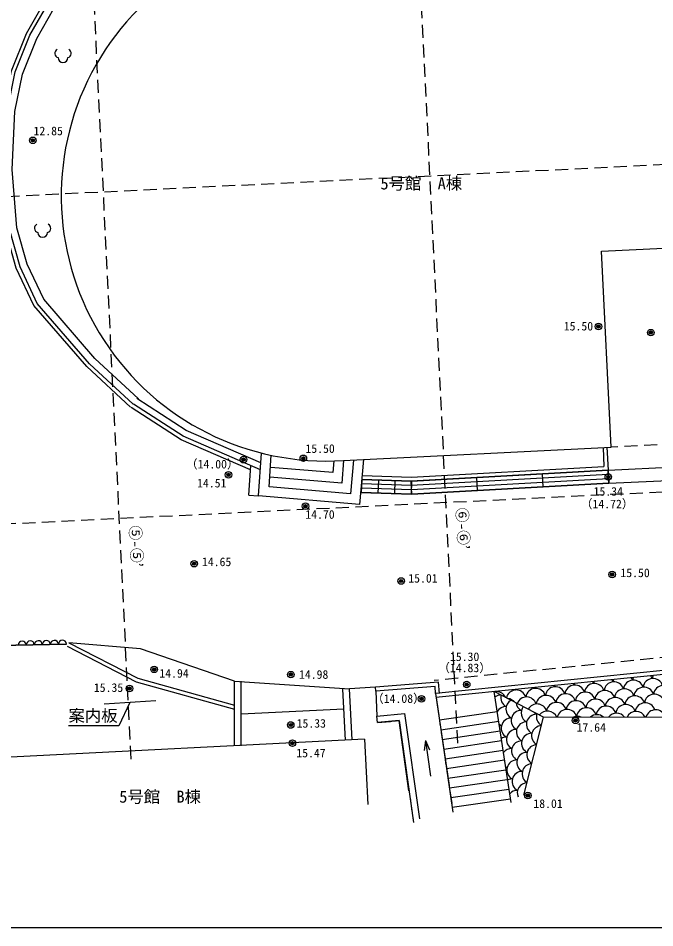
# Model space of a CAD drawing. Units: millimetres on the paper. Extents: x -297 to 277, y -210 to 190.
# Drawn here: x -8.6 to 88.8, y -210 to -70.9 of the extents above; entities that cross this region are included whole.
import ezdxf
from ezdxf.enums import TextEntityAlignment as Align

# ---------------------------------------------------------------- set-up
doc = ezdxf.new("R2010")
doc.units = ezdxf.units.MM
doc.header["$PDMODE"] = 32
doc.header["$PDSIZE"] = 1
doc.linetypes.add('DASHED2', pattern=[3, 2, -1])
for name, color, linetype in [('0-0_2001', 4, 'Continuous'), ('0-1_2003', 4, 'Continuous'), ('0-2_2004', 4, 'DASHED2'), ('0-4_11215', 4, 'Continuous')]:
    doc.layers.add(name, color=color, linetype=linetype)
doc.styles.add('ＭＳ ゴシック', font='')
doc.styles.get('ＭＳ ゴシック').set_extended_font_data('MS Gothic')

msp = doc.modelspace()

# ---------------------------------------------------------------- linework, layer by layer
at = {"layer": '0-0_2001', "linetype": 'DASHED2'}
for p, q in [((101.128, -135.539), (82.135, -136.476)), ((55.257, -174.188), (57.923, -192.295))]:
    msp.add_line(p, q, dxfattribs=at)
at = {"layer": '0-0_2001'}
for p, q in [((80.869, -136.54), (81.015, -139.447)), ((81.469, -136.51), (81.644, -140.013)), ((26.703, -143.832), (27.023, -139.312)), ((81.644, -140.013), (51.52, -141.677)), ((81.644, -140.013), (81.755, -142.01)), ((81.755, -142.01), (81.644, -140.013)), ((81.657, -140.012), (98.535, -139.189)), ((43.966, -141.432), (43.903, -143.431)), ((51.606, -141.673), (43.966, -141.432)), ((46.513, -141.512), (46.45, -143.511)), ((49.06, -141.592), (48.997, -143.591)), ((51.63, -143.674), (51.52, -141.677)), ((51.606, -141.673), (51.543, -143.672)), ((81.681, -140.679), (51.557, -142.343)), ((81.718, -141.344), (51.593, -143.009)), ((61.672, -143.119), (61.561, -141.123)), ((71.713, -142.565), (71.603, -140.568)), ((81.755, -142.01), (99.331, -141.153)), ((51.564, -143.005), (43.924, -142.764)), ((51.585, -142.339), (43.945, -142.098)), ((81.755, -142.01), (51.63, -143.674)), ((26.703, -143.832), (28.199, -143.938)), ((51.543, -143.672), (43.903, -143.431)), ((24.516, -172.266), (42.096, -173.427)), ((25.537, -182.151), (25.516, -172.264)), ((41.498, -181.282), (41.097, -173.478)), ((42.497, -181.23), (42.096, -173.427)), ((66.811, -190.827), (64.246, -173.881)), ((71.784, -177.778), (64.246, -173.881)), ((55.257, -174.188), (57.321, -188.211)), ((55.344, -174.782), (57.923, -192.295)), ((12.506, -175.293), (4.57, -175.78)), ((41.254, -176.538), (25.527, -177.346)), ((55.85, -178.216), (64.705, -176.912)), ((56.068, -179.7), (64.923, -178.396)), ((56.287, -181.184), (65.142, -179.88)), ((44.385, -181.133), (-23.195, -184.605)), ((44.385, -181.133), (44.898, -191.12)), ((53.736, -181.335), (53.536, -182.875)), ((53.736, -181.335), (54.466, -186.812)), ((53.736, -181.335), (54.332, -182.769)), ((56.505, -182.668), (65.36, -181.364)), ((56.724, -184.152), (65.579, -182.848)), ((56.942, -185.636), (65.797, -184.332)), ((57.161, -187.12), (66.016, -185.816)), ((57.379, -188.604), (66.234, -187.3)), ((57.598, -190.088), (66.453, -188.784)), ((57.816, -191.572), (66.725, -190.26))]:
    msp.add_line(p, q, dxfattribs=at)
at = {"layer": '0-0_2001', "color": 2}
msp.add_lwpolyline([(-297, 190), (277, 190), (277, -210), (-297, -210)], close=True, dxfattribs=at)
at = {"layer": '0-0_2001'}
for points in [[(41.186, -138.533), (82.135, -136.476), (80.616, -106.529), (99.699, -105.575), (97.892, -68.483)], [(28.557, -138.887), (17.14, -133.937), (9.599, -129.061)], [(26.978, -139.946), (16.383, -135.352), (8.73, -130.404)], [(28.482, -139.944), (16.667, -134.821), (9.056, -129.9)], [(44.224, -138.38), (43.644, -145.247), (28.199, -143.938), (28.663, -137.392)], [(42.712, -138.456), (42.276, -143.625), (29.8, -142.568), (30.142, -137.735)], [(41.2, -138.532), (40.907, -142.004), (29.927, -141.074)], [(39.689, -138.602), (39.539, -140.383), (30.053, -139.579)], [(43.966, -141.432), (51.606, -141.673), (81.644, -140.013)], [(44.017, -140.833), (51.599, -141.072), (81.015, -139.447)], [(43.798, -143.427), (51.63, -143.674), (81.755, -142.01)], [(170.645, -164.242), (140.195, -165.957), (100.677, -169.589), (55.257, -174.188)], [(170.678, -164.841), (140.239, -166.555), (100.734, -170.186), (55.317, -174.785)], [(-1.181, -166.6), (-26.991, -167.148), (-32.419, -169.328), (-42.325, -179.196), (-42.49, -183.811)], [(-1.09, -166.924), (9.494, -172.388), (24.525, -176.55)], [(-0.814, -166.391), (9.714, -171.826), (24.524, -175.927)], [(24.537, -182.153), (24.516, -172.266), (10.141, -167.341), (-0.814, -166.391)], [(55.855, -174.145), (55.734, -172.441), (46.105, -173.2)], [(46.152, -173.798), (46.105, -173.2), (42.096, -173.427)], [(55.257, -174.188), (55.179, -173.087), (46.152, -173.798)], [(46.152, -173.798), (46.277, -177.624), (50.532, -177.217), (52.824, -193.355)], [(51.202, -189.044), (49.677, -178.303), (46.373, -178.62), (46.277, -177.624)], [(68.784, -189.732), (71.784, -177.778), (110.362, -177.742)], [(46.373, -178.62), (49.677, -178.303), (51.887, -193.871)]]:
    msp.add_lwpolyline(points, dxfattribs=at)
at = {"layer": '0-0_2001', "linetype": 'DASHED2'}
for points in [[(170.532, -162.245), (140.047, -163.962), (100.484, -167.598), (55.055, -172.198)], [(46.373, -178.62), (49.677, -178.303), (51.887, -193.871)]]:
    msp.add_lwpolyline(points, dxfattribs=at)
at = {"layer": '0-0_2001', "color": 2}
for centre, radius in [((-6.302, -89.559), 0.25), ((-6.302, -89.559), 0.2), ((-6.302, -89.559), 0.15), ((-6.302, -89.559), 0.1), ((-6.302, -89.559), 0.05), ((-6.302, -89.559), 0.02), ((80.172, -118.019), 0.25), ((80.172, -118.019), 0.2), ((80.172, -118.019), 0.15), ((80.172, -118.019), 0.1), ((80.172, -118.019), 0.05), ((80.172, -118.019), 0.02), ((88.167, -118.97), 0.25), ((88.167, -118.97), 0.2), ((88.167, -118.97), 0.15), ((88.167, -118.97), 0.1), ((88.167, -118.97), 0.05), ((88.167, -118.97), 0.02), ((25.902, -138.399), 0.25), ((25.902, -138.399), 0.2), ((25.902, -138.399), 0.15), ((25.902, -138.399), 0.1), ((25.902, -138.399), 0.05), ((25.902, -138.399), 0.02), ((35.045, -138.192), 0.25), ((35.045, -138.192), 0.2), ((35.045, -138.192), 0.15), ((35.045, -138.192), 0.1), ((35.045, -138.192), 0.05), ((35.045, -138.192), 0.02), ((23.601, -140.734), 0.25), ((23.601, -140.734), 0.2), ((23.601, -140.734), 0.15), ((23.601, -140.734), 0.1), ((23.601, -140.734), 0.05), ((23.601, -140.734), 0.02), ((81.678, -141.049), 0.25), ((81.678, -141.049), 0.2), ((81.678, -141.049), 0.15), ((81.678, -141.049), 0.1), ((81.678, -141.049), 0.05), ((81.678, -141.049), 0.02), ((35.372, -145.527), 0.25), ((35.372, -145.527), 0.2), ((35.372, -145.527), 0.15), ((35.372, -145.527), 0.1), ((35.372, -145.527), 0.05), ((35.372, -145.527), 0.02), ((18.367, -154.311), 0.25), ((18.367, -154.311), 0.2), ((18.367, -154.311), 0.15), ((18.367, -154.311), 0.1), ((18.367, -154.311), 0.05), ((18.367, -154.311), 0.02), ((82.265, -155.96), 0.25), ((82.265, -155.96), 0.2), ((82.265, -155.96), 0.15), ((50.004, -156.959), 0.25), ((50.004, -156.959), 0.2), ((50.004, -156.959), 0.15), ((50.004, -156.959), 0.1), ((50.004, -156.959), 0.05), ((50.004, -156.959), 0.02), ((82.265, -155.96), 0.1), ((82.265, -155.96), 0.05), ((82.265, -155.96), 0.02), ((12.247, -170.473), 0.25), ((12.247, -170.473), 0.2), ((12.247, -170.473), 0.15), ((12.247, -170.473), 0.1), ((12.247, -170.473), 0.05), ((12.247, -170.473), 0.02), ((33.134, -171.276), 0.25), ((33.134, -171.276), 0.2), ((33.134, -171.276), 0.15), ((33.134, -171.276), 0.1), ((33.134, -171.276), 0.05), ((33.134, -171.276), 0.02), ((8.464, -173.4), 0.25), ((8.464, -173.4), 0.2), ((8.464, -173.4), 0.15), ((8.464, -173.4), 0.1), ((8.464, -173.4), 0.05), ((8.464, -173.4), 0.02), ((60.022, -172.802), 0.25), ((60.022, -172.802), 0.2), ((60.022, -172.802), 0.15), ((60.022, -172.802), 0.1), ((60.022, -172.802), 0.05), ((60.022, -172.802), 0.02), ((53.124, -174.99), 0.25), ((53.124, -174.99), 0.2), ((53.124, -174.99), 0.15), ((53.124, -174.99), 0.1), ((53.124, -174.99), 0.05), ((53.124, -174.99), 0.02), ((76.676, -178.271), 0.25), ((76.676, -178.271), 0.2), ((33.113, -178.98), 0.25), ((33.113, -178.98), 0.2), ((33.113, -178.98), 0.15), ((33.113, -178.98), 0.1), ((33.113, -178.98), 0.05), ((33.113, -178.98), 0.02), ((76.676, -178.271), 0.15), ((76.676, -178.271), 0.1), ((76.676, -178.271), 0.05), ((76.676, -178.271), 0.02), ((33.371, -181.759), 0.25), ((33.371, -181.759), 0.2), ((33.371, -181.759), 0.15), ((33.371, -181.759), 0.1), ((33.371, -181.759), 0.05), ((33.371, -181.759), 0.02), ((69.389, -189.77), 0.25), ((69.389, -189.77), 0.2), ((69.389, -189.77), 0.15), ((69.389, -189.77), 0.1), ((69.389, -189.77), 0.05), ((69.389, -189.77), 0.02)]:
    msp.add_circle(centre, radius, dxfattribs=at)
at = {"layer": '0-0_2001'}
for centre, radius, start, end in [((38.558, -98.079), 40.538, 91.62626, 273.71673), ((-7.941, -166.759), 0.615, 2.59695, 179.83371), ((-6.712, -166.733), 0.615, 2.59695, 179.83371), ((-5.483, -166.707), 0.615, 2.59695, 179.83371), ((-4.254, -166.68), 0.615, 2.59695, 179.83371), ((-3.025, -166.654), 0.615, 2.59695, 179.83371), ((-1.796, -166.628), 0.615, 2.59695, 179.83371), ((77.953, -173.092), 1.538, 17.45483, 28.58677), ((80.943, -172.842), 1.538, 160.82729, 172.09406), ((82.537, -173.913), 1.538, 17.45483, 172.09406), ((80.943, -172.842), 1.538, 17.45483, 30.73543), ((83.932, -172.592), 1.538, 158.64045, 172.09406), ((85.527, -173.663), 1.538, 17.45483, 172.09406), ((83.932, -172.592), 1.538, 17.45483, 32.92227), ((86.922, -172.343), 1.538, 156.40992, 172.09406), ((88.516, -173.414), 1.538, 17.45483, 172.09406), ((86.922, -172.343), 1.538, 17.45483, 35.15279), ((89.911, -172.093), 1.538, 154.12939, 172.09406), ((64.6, -175.411), 1.538, 23.80186, 101.51564), ((63.005, -174.34), 1.538, 17.45483, 18.26485), ((65.995, -174.091), 1.538, 171.27738, 172.09406), ((67.589, -175.162), 1.538, 17.45483, 167.6465), ((65.995, -174.091), 1.538, 17.45483, 20.28533), ((68.984, -173.841), 1.538, 169.23828, 172.09406), ((70.579, -174.912), 1.538, 17.45483, 172.09406), ((68.984, -173.841), 1.538, 17.45483, 22.32443), ((71.974, -173.591), 1.538, 167.17739, 172.09406), ((73.568, -174.662), 1.538, 17.45483, 172.09406), ((71.974, -173.591), 1.538, 17.45483, 24.38533), ((74.963, -173.342), 1.538, 165.09122, 172.09406), ((76.558, -174.413), 1.538, 17.45483, 172.09406), ((74.963, -173.342), 1.538, 17.45483, 26.4715), ((77.953, -173.092), 1.538, 162.97594, 172.09406), ((79.548, -174.163), 1.538, 17.45483, 172.09406), ((81.142, -175.234), 1.538, 17.45483, 172.09406), ((84.132, -174.984), 1.538, 17.45483, 172.09406), ((87.121, -174.734), 1.538, 17.45483, 172.09406), ((90.111, -174.485), 1.538, 17.45483, 172.09406), ((65.232, -175.966), 1.538, 88.59233, 124.13023), ((65.962, -173.056), 1.538, 234.06918, 243.23156), ((66.761, -174.803), 1.538, 165.25552, 243.23156), ((67.56, -176.55), 1.538, 119.11269, 243.23156), ((66.194, -176.482), 1.538, 39.74708, 85.57042), ((69.184, -176.233), 1.538, 17.45483, 159.33286), ((72.174, -175.983), 1.538, 17.45483, 172.09406), ((75.163, -175.733), 1.538, 17.45483, 172.09406), ((76.758, -176.804), 1.538, 17.45483, 172.09406), ((78.153, -175.484), 1.538, 17.45483, 172.09406), ((79.747, -176.554), 1.538, 17.45483, 172.09406), ((82.737, -176.305), 1.538, 17.45483, 172.09406), ((85.727, -176.055), 1.538, 17.45483, 172.09406), ((88.716, -175.805), 1.538, 17.45483, 172.09406), ((66.031, -177.713), 1.538, 88.59233, 149.367), ((69.089, -175.388), 1.538, 187.82488, 243.23156), ((69.887, -177.135), 1.538, 141.42885, 243.23156), ((70.779, -177.304), 1.538, 17.45483, 151.15922), ((73.768, -177.054), 1.538, 17.45483, 172.09406), ((75.363, -178.125), 1.538, 17.45483, 166.88514), ((78.352, -177.875), 1.538, 17.45483, 172.09406), ((81.342, -177.625), 1.538, 17.45483, 172.09406), ((84.332, -177.376), 1.538, 17.45483, 172.09406), ((87.321, -177.126), 1.538, 17.45483, 172.09406), ((88.916, -178.197), 1.538, 17.45483, 163.60874), ((66.829, -179.46), 1.538, 88.59233, 243.23156), ((68.358, -178.297), 1.538, 88.59233, 243.23156), ((70.686, -178.882), 1.538, 88.59233, 243.23156), ((71.416, -175.972), 1.538, 221.69549, 243.23156), ((72.215, -177.719), 1.538, 162.04648, 240.67383), ((72.373, -178.375), 1.538, 22.9087, 142.95467), ((76.958, -179.196), 1.538, 67.7798, 112.32845), ((79.947, -178.946), 1.538, 49.94423, 130.16403), ((82.937, -178.696), 1.538, 37.22833, 142.87992), ((85.926, -178.447), 1.538, 26.39246, 153.71579), ((66.031, -177.713), 1.538, 227.84807, 243.23156), ((65.3, -180.623), 1.538, 88.59233, 99.84799), ((69.157, -180.044), 1.538, 88.59233, 243.23156), ((71.485, -180.629), 1.538, 91.15006, 240.67388), ((66.099, -182.37), 1.538, 88.59233, 120.03215), ((67.628, -181.207), 1.538, 88.59233, 243.23156), ((69.956, -181.791), 1.538, 88.59233, 243.23156), ((68.427, -182.954), 1.538, 88.59233, 243.23156), ((70.755, -183.538), 1.538, 91.15001, 240.67394), ((66.898, -184.117), 1.538, 88.59233, 143.75345), ((69.226, -184.701), 1.538, 88.59233, 243.23156), ((67.697, -185.864), 1.538, 88.59233, 243.23156), ((70.024, -186.448), 1.538, 91.14995, 240.67399), ((66.898, -184.117), 1.538, 233.46161, 243.23156), ((66.168, -187.027), 1.538, 88.59233, 96.08895), ((68.495, -187.611), 1.538, 88.59233, 243.23156), ((66.966, -188.774), 1.538, 88.59233, 116.04622), ((67.765, -190.521), 1.538, 88.59233, 138.64688), ((69.294, -189.358), 1.538, 91.1499, 203.20652)]:
    msp.add_arc(centre, radius, start, end, dxfattribs=at)
at = {"layer": '0-0_2001', "color": 2}
for p in [(-6.302, -89.559), (80.172, -118.019), (88.167, -118.97), (35.045, -138.192), (25.902, -138.399), (23.601, -140.734), (81.678, -141.049), (35.372, -145.527), (18.367, -154.311), (82.265, -155.96), (50.004, -156.959), (12.247, -170.473), (33.134, -171.276), (60.022, -172.802), (8.464, -173.4), (53.124, -174.99), (76.676, -178.271), (33.113, -178.98), (33.371, -181.759), (69.389, -189.77)]:
    msp.add_point(p, dxfattribs=at)
at = {"layer": '0-1_2003'}
for points in [[(8.631, -130.373), (1.925, -124.162), (-6.14, -114.833), (-8.841, -109.122), (-10.477, -103.235), (-11.248, -94.066), (-10.791, -84.934), (-9.58, -78.927), (-7.299, -73.226), (-2.806, -65.329), (2.898, -58.15)], [(9.039, -129.933), (2.357, -123.745), (-5.633, -114.503), (-8.277, -108.912), (-9.884, -103.129), (-10.647, -94.056), (-10.194, -85.009), (-9.002, -79.099), (-6.757, -73.486), (-2.308, -65.666), (3.368, -58.523)], [(9.82, -129.089), (3.185, -122.944), (-4.66, -113.869), (-7.195, -108.509), (-8.747, -102.925), (-9.494, -94.036), (-9.05, -85.152), (-7.896, -79.429), (-5.719, -73.987), (-1.352, -66.312), (4.268, -59.239)], [(-42.49, -183.811), (-42.325, -179.196), (-32.419, -169.328), (-26.991, -167.148), (-1.181, -166.6)], [(8.506, -175.538), (6.838, -179.107), (-0.862, -179.107)]]:
    msp.add_lwpolyline(points, dxfattribs=at)
at = {"layer": '0-2_2004'}
for p, q in [((58.646, -181.751), (48.549, 25.175)), ((8.705, -184.188), (-1.421, 23.347)), ((123.49, -91.667), (-203.491, -107.622)), ((125.927, -141.608), (-167.586, -155.93))]:
    msp.add_line(p, q, dxfattribs=at)
at = {"layer": '0-4_11215'}
for centre, radius, start, end in [((-2.286, -76.256), 0.67, 116.08703, 255.33416), ((-1.126, -76.256), 0.67, 284.66584, 63.91297), ((-1.706, -76.905), 0.75, 180, 0), ((-5.408, -102.998), 0.67, 116.08703, 255.33416), ((-4.247, -102.998), 0.67, 284.66584, 63.91297), ((-4.828, -103.646), 0.75, 180, 0)]:
    msp.add_arc(centre, radius, start, end, dxfattribs=at)

# ---------------------------------------------------------------- texts
at = {"layer": '0-0_2001', "style": 'ＭＳ ゴシック'}
for s, height, p in [('12.85', 1.32, (-6.212, -89.179)), ('5号館\u3000A棟', 1.833, (46.836, -97.62)), ('15.50', 1.32, (74.869, -119.037)), ('15.50', 1.32, (35.366, -137.765)), ('（14.00）', 1.32, (17.077, -140.14)), ('14.51', 1.32, (18.799, -143.042)), ('15.34', 1.32, (79.426, -144.31)), ('（14.72）', 1.32, (77.456, -146.233)), ('14.70', 1.32, (35.346, -147.836)), ('14.65', 1.32, (19.541, -155.078)), ('15.50', 1.32, (83.526, -156.762)), ('15.01', 1.32, (51.091, -157.599)), ('15.30', 1.32, (57.464, -169.593)), ('（14.83）', 1.32, (55.653, -171.298)), ('14.94', 1.32, (13.032, -172.133)), ('14.98', 1.32, (34.383, -172.31)), ('15.35', 1.32, (3.013, -174.318)), ('（14.08）', 1.32, (45.54, -176)), ('15.33', 1.32, (34.014, -179.782)), ('17.64', 1.32, (76.828, -180.406)), ('15.47', 1.32, (33.971, -184.323)), ('5号館\u3000B棟', 1.833, (6.894, -191.412)), ('18.01', 1.32, (70.218, -192.064))]:
    msp.add_text(s, height=height, dxfattribs=at).set_placement(p, align=Align.BOTTOM_LEFT)
at = {"layer": '0-1_2003', "style": 'ＭＳ ゴシック'}
msp.add_text('案内板', height=1.833, dxfattribs=at).set_placement((-0.862, -179.007), align=Align.BOTTOM_LEFT)
at = {"layer": '0-2_2004', "color": 3, "style": 'ＭＳ ゴシック'}
for s, p in [('⑥-⑥’', (57.93, -145.808)), ('⑤-⑤’', (7.964, -148.523))]:
    msp.add_text(s, height=1.686, rotation=273.173, dxfattribs=at).set_placement(p, align=Align.BOTTOM_LEFT)

doc.saveas('drawing.dxf')
